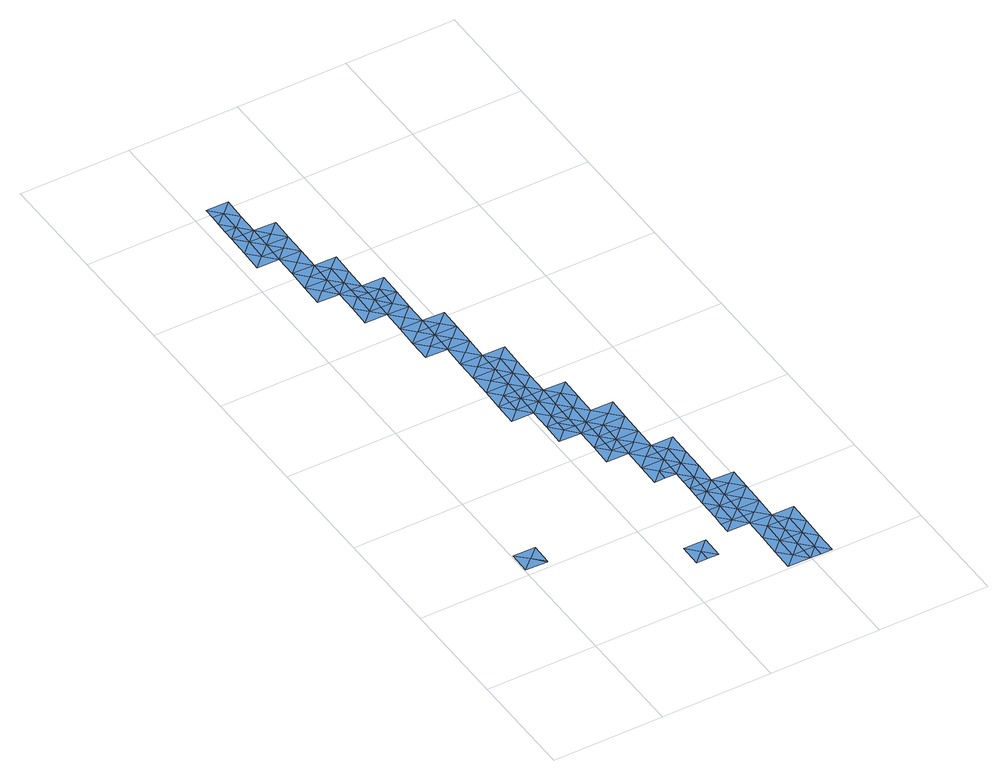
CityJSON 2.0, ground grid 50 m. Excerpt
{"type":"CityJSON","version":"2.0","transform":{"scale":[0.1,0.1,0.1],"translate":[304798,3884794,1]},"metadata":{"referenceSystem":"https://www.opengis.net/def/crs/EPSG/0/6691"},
"CityObjects":{
"waterbody1":{"type":"WaterBody","attributes":{"name":"静岡県第4次地震被害想定（元禄型関東地震）","種類":"3","津波浸水想定.浸水ランクフィールド":"Tsunami_rank.xml","津波浸水想定.浸水ランク":"1","class":"1140"},"geometry":[{"type":"MultiSurface","lod":"1","boundaries":[[[0,1,2]],[[2,1,3]],[[3,1,4]],[[5,4,1]],[[0,5,1]]]}]},
"waterbody2":{"type":"WaterBody","attributes":{"name":"静岡県第4次地震被害想定（元禄型関東地震）","種類":"3","津波浸水想定.浸水ランクフィールド":"Tsunami_rank.xml","津波浸水想定.浸水ランク":"2","class":"1140"},"geometry":[{"type":"MultiSurface","lod":"1","boundaries":[[[6,7,8]],[[9,8,7]],[[9,10,8]],[[8,11,6]],[[10,11,8]]]}]},
"waterbody3":{"type":"WaterBody","attributes":{"name":"静岡県第4次地震被害想定（元禄型関東地震）","種類":"3","津波浸水想定.浸水ランクフィールド":"Tsunami_rank.xml","津波浸水想定.浸水ランク":"1","class":"1140"},"geometry":[{"type":"MultiSurface","lod":"1","boundaries":[[[12,13,14]],[[15,14,16]],[[12,14,15]],[[16,14,17]],[[13,18,14]],[[18,17,14]]]}]},
"waterbody4":{"type":"WaterBody","attributes":{"name":"静岡県第4次地震被害想定（元禄型関東地震）","種類":"3","津波浸水想定.浸水ランクフィールド":"Tsunami_rank.xml","津波浸水想定.浸水ランク":"1","class":"1140"},"geometry":[{"type":"MultiSurface","lod":"1","boundaries":[[[19,20,21]],[[22,19,21]],[[23,22,24]],[[20,25,21]],[[24,21,25]],[[24,22,21]]]}]},
"waterbody5":{"type":"WaterBody","attributes":{"name":"静岡県第4次地震被害想定（元禄型関東地震）","種類":"3","津波浸水想定.浸水ランクフィールド":"Tsunami_rank.xml","津波浸水想定.浸水ランク":"2","class":"1140"},"geometry":[{"type":"MultiSurface","lod":"1","boundaries":[[[26,27,28]],[[29,28,30]],[[27,31,30]],[[26,28,32]],[[33,32,28]],[[28,27,30]],[[34,35,30]],[[35,29,30]],[[36,34,30]],[[31,36,30]],[[28,29,33]]]}]},
"waterbody6":{"type":"WaterBody","attributes":{"name":"静岡県第4次地震被害想定（元禄型関東地震）","種類":"3","津波浸水想定.浸水ランクフィールド":"Tsunami_rank.xml","津波浸水想定.浸水ランク":"2","class":"1140"},"geometry":[{"type":"MultiSurface","lod":"1","boundaries":[[[37,32,38]],[[39,32,37]],[[40,41,38]],[[42,43,44]],[[45,41,40]],[[42,45,40]],[[41,39,37]],[[40,38,43]],[[46,47,44]],[[44,43,46]],[[37,38,41]],[[40,43,42]],[[42,44,48]],[[48,44,47]]]}]},
"waterbody7":{"type":"WaterBody","attributes":{"name":"静岡県第4次地震被害想定（元禄型関東地震）","種類":"3","津波浸水想定.浸水ランクフィールド":"Tsunami_rank.xml","津波浸水想定.浸水ランク":"1","class":"1140"},"geometry":[{"type":"MultiSurface","lod":"1","boundaries":[[[49,50,51]],[[50,52,51]],[[53,49,51]],[[52,54,51]],[[55,53,51]],[[54,55,51]]]}]},
"waterbody8":{"type":"WaterBody","attributes":{"name":"静岡県第4次地震被害想定（元禄型関東地震）","種類":"3","津波浸水想定.浸水ランクフィールド":"Tsunami_rank.xml","津波浸水想定.浸水ランク":"2","class":"1140"},"geometry":[{"type":"MultiSurface","lod":"1","boundaries":[[[47,56,57]],[[58,47,57]],[[56,59,57]],[[60,61,59]],[[61,62,59]],[[62,57,59]],[[62,63,57]],[[63,58,57]],[[63,64,58]],[[65,60,59]],[[59,56,65]]]}]},
"waterbody9":{"type":"WaterBody","attributes":{"name":"静岡県第4次地震被害想定（元禄型関東地震）","種類":"3","津波浸水想定.浸水ランクフィールド":"Tsunami_rank.xml","津波浸水想定.浸水ランク":"2","class":"1140"},"geometry":[{"type":"MultiSurface","lod":"1","boundaries":[[[66,67,68]],[[67,69,68]],[[68,70,66]],[[68,71,70]],[[72,66,73]],[[73,74,72]],[[75,72,74]],[[75,67,72]],[[67,66,72]],[[69,71,68]]]}]},
"waterbody10":{"type":"WaterBody","attributes":{"name":"静岡県第4次地震被害想定（元禄型関東地震）","種類":"3","津波浸水想定.浸水ランクフィールド":"Tsunami_rank.xml","津波浸水想定.浸水ランク":"2","class":"1140"},"geometry":[{"type":"MultiSurface","lod":"1","boundaries":[[[74,76,77]],[[78,79,80]],[[81,82,76]],[[79,82,80]],[[83,78,80]],[[84,85,86]],[[84,87,88]],[[86,85,15]],[[15,85,12]],[[13,12,85]],[[83,89,88]],[[89,84,88]],[[80,82,81]],[[87,78,88]],[[82,77,76]],[[81,83,80]],[[74,81,76]],[[78,83,88]],[[13,85,89]],[[84,89,85]]]}]},
"waterbody11":{"type":"WaterBody","attributes":{"name":"静岡県第4次地震被害想定（元禄型関東地震）","種類":"3","津波浸水想定.浸水ランクフィールド":"Tsunami_rank.xml","津波浸水想定.浸水ランク":"2","class":"1140"},"geometry":[{"type":"MultiSurface","lod":"1","boundaries":[[[90,15,91]],[[91,92,90]],[[93,94,91]],[[94,92,91]],[[23,95,96]],[[22,23,96]],[[15,16,91]],[[96,17,19]],[[91,16,17]],[[96,19,22]],[[96,91,17]],[[95,93,96]],[[93,91,96]]]}]},
"waterbody12":{"type":"WaterBody","attributes":{"name":"静岡県第4次地震被害想定（元禄型関東地震）","種類":"3","津波浸水想定.浸水ランクフィールド":"Tsunami_rank.xml","津波浸水想定.浸水ランク":"2","class":"1140"},"geometry":[{"type":"MultiSurface","lod":"1","boundaries":[[[25,49,97]],[[97,49,53]],[[55,97,53]],[[98,99,97]],[[55,98,97]],[[100,25,97]],[[99,100,97]]]}]},
"waterbody13":{"type":"WaterBody","attributes":{"name":"静岡県第4次地震被害想定（元禄型関東地震）","種類":"3","津波浸水想定.浸水ランクフィールド":"Tsunami_rank.xml","津波浸水想定.浸水ランク":"2","class":"1140"},"geometry":[{"type":"MultiSurface","lod":"1","boundaries":[[[101,102,103]],[[104,105,106]],[[106,105,107]],[[108,107,105]],[[109,110,111]],[[112,102,101]],[[101,113,112]],[[114,115,101]],[[104,116,105]],[[105,117,108]],[[109,101,110]],[[103,110,101]],[[115,113,101]],[[111,117,109]],[[105,109,117]],[[116,109,105]],[[116,118,109]],[[118,114,109]],[[114,101,109]]]}]},
"waterbody14":{"type":"WaterBody","attributes":{"name":"静岡県第4次地震被害想定（元禄型関東地震）","種類":"3","津波浸水想定.浸水ランクフィールド":"Tsunami_rank.xml","津波浸水想定.浸水ランク":"2","class":"1140"},"geometry":[{"type":"MultiSurface","lod":"1","boundaries":[[[119,120,121]],[[122,106,123]],[[119,124,125]],[[125,122,123]],[[122,125,126]],[[127,126,125]],[[128,106,122]],[[119,125,120]],[[124,119,129]],[[123,120,125]],[[124,127,125]],[[126,130,122]],[[121,131,119]],[[130,128,122]],[[129,119,131]]]}]},
"waterbody15":{"type":"WaterBody","attributes":{"name":"静岡県第4次地震被害想定（元禄型関東地震）","種類":"3","津波浸水想定.浸水ランクフィールド":"Tsunami_rank.xml","津波浸水想定.浸水ランク":"3","class":"1140"},"geometry":[{"type":"MultiSurface","lod":"1","boundaries":[[[132,133,134]],[[135,134,136]],[[34,136,35]],[[36,136,34]],[[36,135,136]],[[137,35,136]],[[136,138,137]],[[135,132,134]],[[136,134,138]],[[138,134,139]],[[134,133,139]]]}]},
"waterbody16":{"type":"WaterBody","attributes":{"name":"静岡県第4次地震被害想定（元禄型関東地震）","種類":"3","津波浸水想定.浸水ランクフィールド":"Tsunami_rank.xml","津波浸水想定.浸水ランク":"2","class":"1140"},"geometry":[{"type":"MultiSurface","lod":"1","boundaries":[[[140,141,142]],[[141,143,142]],[[144,142,145]],[[142,143,145]],[[146,142,144]],[[147,148,149]],[[140,147,149]],[[149,141,140]],[[149,148,52]],[[52,141,149]],[[140,142,146]]]}]},
"waterbody17":{"type":"WaterBody","attributes":{"name":"静岡県第4次地震被害想定（元禄型関東地震）","種類":"3","津波浸水想定.浸水ランクフィールド":"Tsunami_rank.xml","津波浸水想定.浸水ランク":"3","class":"1140"},"geometry":[{"type":"MultiSurface","lod":"1","boundaries":[[[39,150,32]],[[31,151,36]],[[151,27,152]],[[151,152,153]],[[152,150,39]],[[27,150,152]],[[26,150,27]],[[26,32,150]],[[27,151,31]],[[153,36,151]]]}]},
"waterbody18":{"type":"WaterBody","attributes":{"name":"静岡県第4次地震被害想定（元禄型関東地震）","種類":"3","津波浸水想定.浸水ランクフィールド":"Tsunami_rank.xml","津波浸水想定.浸水ランク":"3","class":"1140"},"geometry":[{"type":"MultiSurface","lod":"1","boundaries":[[[154,155,156]],[[42,155,45]],[[157,42,48]],[[47,58,157]],[[48,47,157]],[[58,64,157]],[[64,156,157]],[[156,155,157]],[[157,155,42]],[[155,41,45]],[[41,155,154]]]}]},
"waterbody19":{"type":"WaterBody","attributes":{"name":"静岡県第4次地震被害想定（元禄型関東地震）","種類":"3","津波浸水想定.浸水ランクフィールド":"Tsunami_rank.xml","津波浸水想定.浸水ランク":"3","class":"1140"},"geometry":[{"type":"MultiSurface","lod":"1","boundaries":[[[158,62,159]],[[158,159,160]],[[61,60,159]],[[161,159,60]],[[159,62,61]],[[160,159,161]],[[162,60,70]],[[70,71,162]],[[161,162,71]],[[161,60,162]]]}]},
"waterbody20":{"type":"WaterBody","attributes":{"name":"静岡県第4次地震被害想定（元禄型関東地震）","種類":"3","津波浸水想定.浸水ランクフィールド":"Tsunami_rank.xml","津波浸水想定.浸水ランク":"3","class":"1140"},"geometry":[{"type":"MultiSurface","lod":"1","boundaries":[[[86,15,163]],[[90,163,15]],[[79,164,82]],[[78,164,79]],[[165,166,164]],[[87,84,167]],[[167,164,78]],[[90,92,163]],[[163,84,86]],[[163,167,84]],[[168,165,167]],[[165,164,167]],[[167,78,87]],[[92,168,163]],[[167,163,168]],[[164,166,82]]]}]},
"waterbody21":{"type":"WaterBody","attributes":{"name":"静岡県第4次地震被害想定（元禄型関東地震）","種類":"3","津波浸水想定.浸水ランクフィールド":"Tsunami_rank.xml","津波浸水想定.浸水ランク":"3","class":"1140"},"geometry":[{"type":"MultiSurface","lod":"1","boundaries":[[[69,67,169]],[[170,67,171]],[[170,171,77]],[[171,67,75]],[[77,171,74]],[[172,71,169]],[[172,169,170]],[[170,169,67]],[[71,69,169]],[[75,74,171]]]}]},
"waterbody22":{"type":"WaterBody","attributes":{"name":"静岡県第4次地震被害想定（元禄型関東地震）","種類":"3","津波浸水想定.浸水ランクフィールド":"Tsunami_rank.xml","津波浸水想定.浸水ランク":"3","class":"1140"},"geometry":[{"type":"MultiSurface","lod":"1","boundaries":[[[99,173,100]],[[173,174,175]],[[175,174,176]],[[177,178,55]],[[98,55,178]],[[179,55,54]],[[54,52,179]],[[148,179,52]],[[173,23,24]],[[180,92,181]],[[182,180,181]],[[183,182,181]],[[175,182,183]],[[173,175,183]],[[173,183,23]],[[95,23,183]],[[24,25,173]],[[183,93,95]],[[100,173,25]],[[178,99,98]],[[148,177,179]],[[93,183,181]],[[92,94,181]],[[93,181,94]],[[184,178,177]],[[174,184,176]],[[184,99,178]],[[179,177,55]],[[184,174,99]],[[99,174,173]]]}]},
"waterbody23":{"type":"WaterBody","attributes":{"name":"静岡県第4次地震被害想定（元禄型関東地震）","種類":"3","津波浸水想定.浸水ランクフィールド":"Tsunami_rank.xml","津波浸水想定.浸水ランク":"4","class":"1140"},"geometry":[{"type":"MultiSurface","lod":"1","boundaries":[[[64,185,186]],[[62,185,63]],[[64,63,185]],[[158,185,62]],[[158,160,185]],[[186,185,160]]]}]},
"waterbody24":{"type":"WaterBody","attributes":{"name":"静岡県第4次地震被害想定（元禄型関東地震）","種類":"3","津波浸水想定.浸水ランクフィールド":"Tsunami_rank.xml","津波浸水想定.浸水ランク":"3","class":"1140"},"geometry":[{"type":"MultiSurface","lod":"1","boundaries":[[[187,188,189]],[[190,191,192]],[[190,192,144]],[[190,144,193]],[[112,113,190]],[[190,113,191]],[[192,140,146]],[[146,144,192]],[[193,102,190]],[[148,189,188]],[[112,190,102]],[[189,192,187]],[[192,191,187]],[[189,147,140]],[[147,189,148]],[[192,189,140]]]}]},
"waterbody25":{"type":"WaterBody","attributes":{"name":"静岡県第4次地震被害想定（元禄型関東地震）","種類":"3","津波浸水想定.浸水ランクフィールド":"Tsunami_rank.xml","津波浸水想定.浸水ランク":"3","class":"1140"},"geometry":[{"type":"MultiSurface","lod":"1","boundaries":[[[128,194,106]],[[195,196,116]],[[196,114,118]],[[194,116,104]],[[194,195,116]],[[104,106,194]],[[118,116,196]],[[113,197,198]],[[114,197,115]],[[115,197,113]],[[197,199,198]],[[199,197,114]],[[199,114,196]],[[195,199,196]],[[128,195,194]]]}]},
"waterbody26":{"type":"WaterBody","attributes":{"name":"静岡県第4次地震被害想定（元禄型関東地震）","種類":"3","津波浸水想定.浸水ランクフィールド":"Tsunami_rank.xml","津波浸水想定.浸水ランク":"3","class":"1140"},"geometry":[{"type":"MultiSurface","lod":"1","boundaries":[[[200,201,126]],[[126,201,130]],[[128,130,201]],[[129,131,202]],[[201,203,128]],[[127,124,200]],[[124,129,202]],[[202,200,124]],[[204,205,202]],[[126,127,200]],[[206,203,201]],[[131,204,202]],[[207,202,205]],[[206,200,207]],[[207,200,202]],[[206,201,200]]]}]}
},
"vertices":[
[9,632,8],[58,581,8],[109,630,8],[106,535,8],[106,530,8],[6,532,8],
[649,216,10],[699,215,10],[650,266,10],[701,315,11],[601,317,10],[599,217,10],
[479,1421,11],[429,1422,11],[478,1371,11],[529,1420,11],[528,1370,11],[526,1320,11],[426,1322,11],
[524,1220,11],[521,1120,11],[573,1169,11],[574,1219,11],[624,1217,11],[623,1167,11],[621,1117,11],
[160,2680,11],[162,2730,11],[110,2681,11],[62,2732,11],[113,2781,11],[163,2780,11],[159,2630,11],[59,2632,11],[114,2831,11],[64,2832,11],[164,2830,11],
[208,2578,11],[157,2530,11],[259,2627,11],[205,2478,11],[256,2527,11],[254,2427,11],[154,2430,11],[203,2378,11],[255,2477,11],[152,2330,11],[251,2327,11],[253,2377,11],
[619,1017,11],[616,917,11],[668,966,11],[716,915,11],[669,1016,11],[718,965,11],[719,1015,11],
[249,2227,11],[300,2276,11],[301,2326,11],[298,2176,11],[346,2125,11],[348,2175,11],[349,2225,11],[350,2275,11],[351,2325,11],[246,2127,11],
[341,1925,11],[441,1922,11],[393,1973,11],[443,1972,11],[344,2025,11],[444,2022,11],[390,1873,11],[339,1825,11],[439,1822,11],[440,1872,11],
[488,1771,11],[539,1820,11],[534,1620,11],[535,1670,11],[485,1671,11],[436,1722,11],[536,1720,11],[434,1622,11],[531,1520,11],[480,1471,11],[530,1470,11],[533,1570,11],[483,1571,11],[431,1522,11],
[579,1419,11],[578,1369,11],[629,1417,11],[626,1317,11],[628,1367,11],[625,1267,11],[575,1269,11],
[670,1066,11],[720,1065,11],[721,1115,11],[671,1116,11],
[857,561,11],[809,612,11],[807,562,11],[902,360,11],[852,361,11],[901,310,11],[801,312,11],[802,362,11],[855,461,11],[806,512,11],[805,462,11],[859,611,11],[909,610,11],[906,510,11],[907,560,11],[904,410,11],[804,412,11],[905,460,11],
[945,59,11],[896,110,11],[894,10,11],[950,259,11],[899,210,11],[996,107,11],[947,159,11],[999,207,11],[997,157,11],[1001,307,11],[995,58,11],[1000,257,11],[994,8,11],
[169,3030,11],[69,3032,11],[118,2981,11],[167,2930,11],[115,2881,11],[65,2882,11],[67,2932,11],[68,2982,11],
[814,812,11],[714,815,11],[762,764,11],[711,715,11],[811,712,11],[761,714,11],[812,762,11],[815,862,11],[816,912,11],[765,864,11],
[210,2678,11],[213,2778,11],[261,2727,11],[264,2827,11],
[357,2525,11],[305,2476,11],[354,2425,11],[303,2376,11],
[399,2223,11],[398,2173,11],[449,2222,11],[446,2122,11],[395,2073,11],
[580,1469,11],[585,1668,11],[634,1617,11],[636,1717,11],[583,1568,11],[631,1517,11],
[493,1971,11],[541,1920,11],[490,1871,11],[544,2020,11],
[673,1166,11],[773,1164,11],[724,1215,11],[824,1212,11],[819,1012,11],[770,1064,11],[768,964,11],[729,1415,11],[678,1366,11],[726,1315,11],[675,1266,11],[821,1112,11],
[400,2273,11],[451,2322,11],
[914,810,11],[916,910,11],[865,861,11],[860,661,11],[911,710,11],[862,761,11],[810,662,11],
[952,359,11],[1004,407,11],[955,459,11],[957,559,11],[1009,607,11],[1006,507,11],
[1047,156,11],[1050,256,11],[1045,56,11],[1101,305,11],[1044,6,11],[1094,5,11],[1099,205,11],[1096,105,11]
]}
